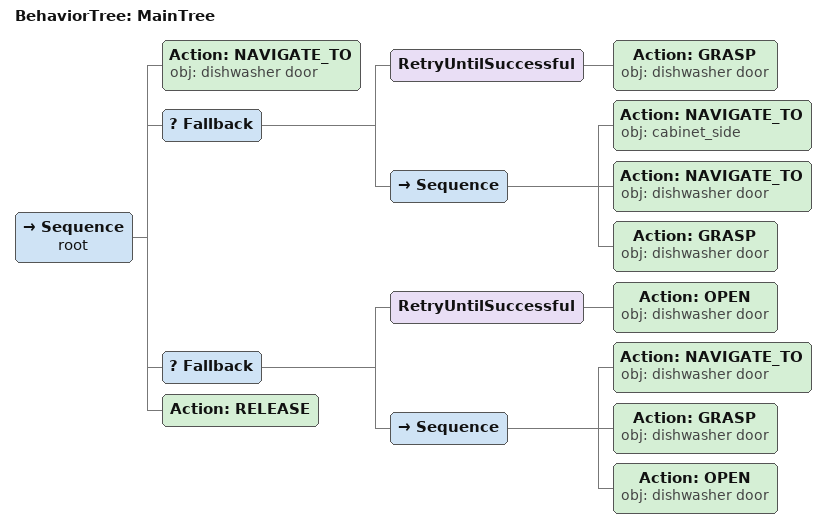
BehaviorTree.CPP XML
<root main_tree_to_execute="MainTree">
  <BehaviorTree ID="MainTree">
    <Sequence name="root">
      <!-- Check: Navigate to target first (dishwasher door handle is visible in frame 0) -->
      <Action ID="NAVIGATE_TO" obj="dishwasher door"/>
      <!-- Risk: Possible gripper slip or misalignment, use Fallback for robust grasp -->
      <Fallback>
        <!-- Try grasping the handle, retry if slip or misalignment occurs -->
        <RetryUntilSuccessful>
          <!-- Check: Grasp before open (handle is accessible) -->
          <Action ID="GRASP" obj="dishwasher door"/>
        </RetryUntilSuccessful>
        <!-- Risk: If grasp fails due to obstruction, attempt to clear surroundings -->
        <Sequence>
          <!-- Check: Attempt to clear cabinet-side obstacle if grasp fails -->
          <Action ID="NAVIGATE_TO" obj="cabinet_side"/>
          <Action ID="NAVIGATE_TO" obj="dishwasher door"/>
          <Action ID="GRASP" obj="dishwasher door"/>
        </Sequence>
      </Fallback>
      <!-- Check: Must open the door after grasping -->
      <Fallback>
        <!-- Risk: Door may be jammed, retry open if necessary -->
        <RetryUntilSuccessful>
          <Action ID="OPEN" obj="dishwasher door"/>
        </RetryUntilSuccessful>
        <!-- Risk: If opening fails, check handle alignment and retry -->
        <Sequence>
          <!-- Check: Re-align handle and retry open -->
          <Action ID="NAVIGATE_TO" obj="dishwasher door"/>
          <Action ID="GRASP" obj="dishwasher door"/>
          <Action ID="OPEN" obj="dishwasher door"/>
        </Sequence>
      </Fallback>
      <!-- Check: Release after manipulation for stable termination -->
      <Action ID="RELEASE"/>
    </Sequence>
  </BehaviorTree>
</root>
